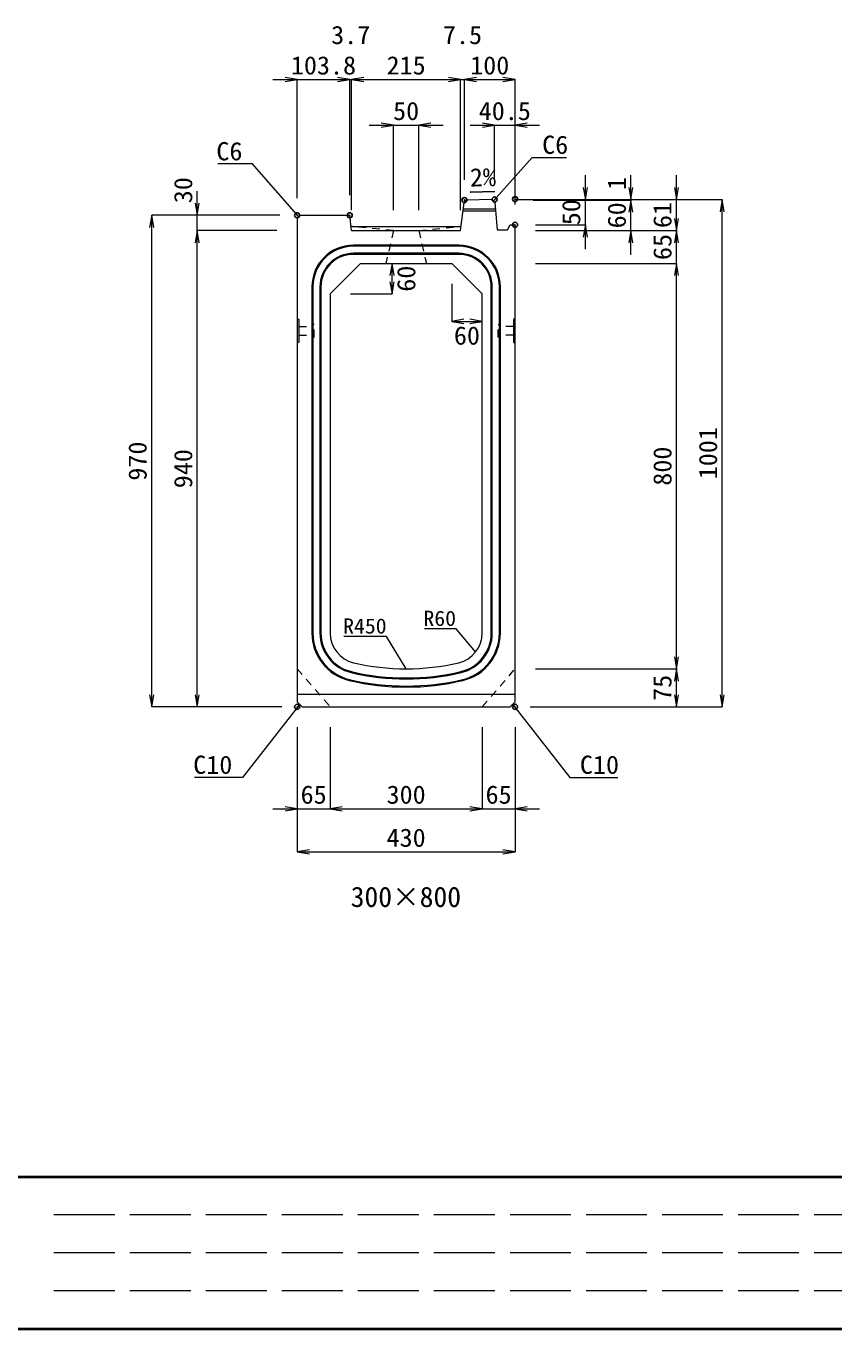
# Model space of a CAD drawing. Units: millimetres at full size, sheet at 1:20. Extents: x -1267 to 18002, y -8037 to 7143.
# Drawn here: x 550 to 2144, y 203 to 2774 of the extents above; entities that cross this region are included whole.
import ezdxf
from ezdxf.enums import TextEntityAlignment as Align

# ---------------------------------------------------------------- set-up
doc = ezdxf.new("R2010")
doc.units = ezdxf.units.MM
doc.header["$LTSCALE"] = 20
doc.header["$PDMODE"] = 32
doc.header["$PDSIZE"] = 10
doc.linetypes.add('DASHED', pattern=[7.5, 6, -1.5])
doc.linetypes.add('USER1', pattern=[1.35, 0.75, -0.6])
for name, color, linetype, lineweight in [('インサート', 3, 'USER1', 9), ('図枠', 7, 'Continuous', 5), ('寸法線', 7, 'Continuous', 13), ('引出線', 4, 'Continuous', 13), ('排水孔', 30, 'USER1', 9), ('本体', 2, 'Continuous', 13), ('目地', 132, 'Continuous', 5)]:
    doc.layers.add(name, color=color, linetype=linetype, lineweight=lineweight)
doc.layers.add('作業エリア', color=11, linetype='Continuous')
doc.layers.add('文字', color=7, linetype='Continuous')
doc.styles.add('ＭＳ 明朝', font='')
doc.styles.get('ＭＳ 明朝').set_extended_font_data('MS Mincho')

# ---------------------------------------------------------------- blocks, each defined once
blk = doc.blocks.new('open_arrow')
at = {"color": 0, "linetype": 'Continuous', "lineweight": -2}
blk.add_lwpolyline([(7.5, 1.25), (0, 0), (7.5, -1.25)], dxfattribs=at)

msp = doc.modelspace()

# ---------------------------------------------------------------- linework, layer by layer
at = {"layer": 'インサート'}
for p, q in [((1088.2, 2181.36), (1115.2, 2181.36)), ((1088.2, 2181.36), (1088.2, 2164.36)), ((1088.2, 2164.36), (1115.2, 2164.36)), ((1118.2, 2185.36), (1115.2, 2185.36)), ((1115.2, 2185.36), (1115.2, 2160.36)), ((1115.2, 2160.36), (1118.2, 2160.36)), ((1118.2, 2160.36), (1118.2, 2185.36)), ((1481.8, 2185.36), (1484.8, 2185.36)), ((1481.8, 2160.36), (1481.8, 2185.36)), ((1484.8, 2160.36), (1481.8, 2160.36)), ((1484.8, 2185.36), (1484.8, 2160.36)), ((1511.8, 2181.36), (1484.8, 2181.36)), ((1511.8, 2164.36), (1484.8, 2164.36)), ((1511.8, 2181.36), (1511.8, 2164.36))]:
    msp.add_line(p, q, dxfattribs=at)
at = {"layer": '作業エリア'}
for p in [(1415, 2430.86), (1474.5, 2432.05), (1515, 2432.86), (1515, 2432.86), (1085, 2400.86), (1188.75, 2400.86), (1515, 2382.05), (1085, 1430.86), (1515, 1430.86)]:
    msp.add_point(p, dxfattribs=at)
at = {"layer": '図枠', "lineweight": 40}
for p, q in [((400, 503.2), (8200, 503.2)), ((400, 203.2), (8200, 203.2))]:
    msp.add_line(p, q, dxfattribs=at)
at = {"layer": '図枠', "linetype": 'DASHED', "lineweight": 9}
for p, q in [((3725, 428.2), (600, 428.2)), ((3725, 353.2), (600, 353.2)), ((3725, 278.2), (600, 278.2))]:
    msp.add_line(p, q, dxfattribs=at)
at = {"layer": '寸法線'}
for p, q in [((1037, 2668.79), (1188.75, 2668.79)), ((1085, 2434.86), (1085, 2668.79)), ((1140.75, 2668.79), (1240.5, 2668.79)), ((1188.75, 2440.86), (1188.75, 2668.79)), ((1188.75, 2440.86), (1188.75, 2668.79)), ((1192.5, 2410.86), (1192.5, 2668.79)), ((1192.5, 2668.79), (1407.5, 2668.79)), ((1192.5, 2410.86), (1192.5, 2668.79)), ((1359.5, 2668.79), (1463, 2668.79)), ((1407.5, 2410.86), (1407.5, 2668.79)), ((1407.5, 2410.86), (1407.5, 2668.79)), ((1415, 2470.86), (1415, 2668.79)), ((1415, 2668.79), (1515, 2668.79)), ((1415, 2470.86), (1415, 2668.79)), ((1515, 2422.05), (1515, 2668.79)), ((1227, 2578.79), (1373, 2578.79)), ((1275, 2410.86), (1275, 2578.79)), ((1325, 2410.86), (1325, 2578.79)), ((1426.5, 2578.79), (1563, 2578.79)), ((1474.5, 2472.05), (1474.5, 2578.79)), ((1515, 2422.05), (1515, 2578.79)), ((1653.7, 2334.05), (1653.7, 2480.05)), ((1743.7, 2382.86), (1743.7, 2480.05)), ((1833.7, 2322.86), (1833.7, 2480.05)), ((887.87, 2322.86), (887.87, 2448.86)), ((1514.5, 2432.05), (1833.7, 2432.05)), ((1514.5, 2432.05), (1743.7, 2432.05)), ((1514.5, 2432.05), (1923.7, 2432.05)), ((1514.5, 2432.05), (1653.7, 2432.05)), ((1550.92, 2430.86), (1743.7, 2430.86)), ((1550.92, 2430.86), (1743.7, 2430.86)), ((1743.7, 2322.86), (1743.7, 2430.86)), ((1833.7, 2257.86), (1833.7, 2418.86)), ((1923.7, 1430.86), (1923.7, 2432.05)), ((797.87, 1430.86), (797.87, 2400.86)), ((1051, 2400.86), (797.87, 2400.86)), ((1051, 2400.86), (887.87, 2400.86)), ((887.87, 1430.86), (887.87, 2370.86)), ((1045, 2370.86), (887.87, 2370.86)), ((1045, 2370.86), (887.87, 2370.86)), ((1555, 2382.05), (1653.7, 2382.05)), ((1555, 2370.86), (1833.7, 2370.86)), ((1555, 2370.86), (1833.7, 2370.86)), ((1555, 2370.86), (1743.7, 2370.86)), ((1272.17, 2245.86), (1272.17, 2305.86)), ((1555, 2305.86), (1833.7, 2305.86)), ((1555, 2305.86), (1833.7, 2305.86)), ((1833.7, 1505.86), (1833.7, 2305.86)), ((1390, 2265.86), (1390, 2191.63)), ((1190, 2245.86), (1272.17, 2245.86)), ((1390, 2191.63), (1450, 2191.63)), ((1555, 1505.86), (1833.7, 1505.86)), ((1555, 1505.86), (1833.7, 1505.86)), ((1833.7, 1430.86), (1833.7, 1505.86)), ((1055, 1430.86), (797.87, 1430.86)), ((1055, 1430.86), (887.87, 1430.86)), ((1545, 1430.86), (1833.7, 1430.86)), ((1545, 1430.86), (1923.7, 1430.86)), ((1085, 1390.86), (1085, 1229.7)), ((1085, 1390.86), (1085, 1144.7)), ((1150, 1390.86), (1150, 1229.7)), ((1150, 1390.86), (1150, 1229.7)), ((1450, 1390.86), (1450, 1229.7)), ((1450, 1390.86), (1450, 1229.7)), ((1515, 1390.86), (1515, 1229.7)), ((1515, 1390.86), (1515, 1144.7)), ((1037, 1229.7), (1198, 1229.7)), ((1150, 1229.7), (1450, 1229.7)), ((1402, 1229.7), (1563, 1229.7)), ((1085, 1144.7), (1515, 1144.7))]:
    msp.add_line(p, q, dxfattribs=at)
at = {"layer": '引出線'}
for points in [[(1088, 2397.86), (996.97, 2502.18), (928.62, 2502.18)], [(1471.75, 2429), (1548.47, 2514.92), (1616.81, 2514.92)], [(1426.39, 2446.7), (1475.1, 2447.67), (1426.36, 2446.7)], [(1300, 1505.86), (1261.49, 1569.41), (1177.31, 1569.41)], [(1437.07, 1539.18), (1398.48, 1584.58), (1336.25, 1584.58)], [(1090, 1435.86), (977.02, 1291.43), (882.35, 1291.43)], [(1510, 1435.86), (1622.98, 1291.43), (1717.65, 1291.43)]]:
    msp.add_lwpolyline(points, dxfattribs=at)
at = {"layer": '排水孔'}
for p, q in [((1275, 2370.86), (1191.5, 2378.86)), ((1275, 2370.86), (1260, 2305.86)), ((1325, 2370.86), (1408.5, 2378.86)), ((1325, 2370.86), (1340, 2305.86))]:
    msp.add_line(p, q, dxfattribs=at)
at = {"layer": '本体'}
for p, q in [((1407.5, 2370.86), (1414.36, 2425.71)), ((1468.5, 2431.93), (1420.19, 2430.96)), ((1475, 2426.07), (1468.5, 2431.93)), ((1475, 2426.07), (1479.5, 2372.05)), ((1091, 2400.86), (1085, 2394.86)), ((1085, 2394.86), (1085, 1440.86)), ((1091, 2400.86), (1188.75, 2400.86)), ((1192.5, 2370.86), (1188.75, 2400.86)), ((1192.5, 2370.86), (1407.5, 2370.86)), ((1479.5, 2372.05), (1500, 2372.05)), ((1500, 2372.05), (1505, 2382.05)), ((1505, 2382.05), (1515, 2382.05)), ((1515, 1440.86), (1515, 2382.05)), ((1150, 2245.86), (1210, 2305.86)), ((1210, 2305.86), (1390, 2305.86)), ((1390, 2305.86), (1450, 2245.86)), ((1150, 2245.86), (1150, 1576.39)), ((1450, 1576.39), (1450, 2245.86)), ((1085, 1440.86), (1095, 1430.86)), ((1505, 1430.86), (1515, 1440.86)), ((1095, 1430.86), (1505, 1430.86))]:
    msp.add_line(p, q, dxfattribs=at)
at = {"layer": '本体', "lineweight": 9}
for p, q in [((1191.5, 2378.86), (1408.5, 2378.86)), ((1085, 2197.36), (1088.2, 2195.36)), ((1088.2, 2195.36), (1088.2, 2150.36)), ((1515, 2197.36), (1511.8, 2195.36)), ((1511.8, 2195.36), (1511.8, 2150.36)), ((1088.2, 2150.36), (1085, 2148.36)), ((1511.8, 2150.36), (1515, 2148.36)), ((1085, 1455.86), (1515, 1455.86))]:
    msp.add_line(p, q, dxfattribs=at)
at = {"layer": '本体', "linetype": 'USER1', "lineweight": 9}
for p, q in [((1085, 1505.86), (1150, 1430.86)), ((1450, 1430.86), (1515, 1505.86))]:
    msp.add_line(p, q, dxfattribs=at)
at = {"layer": '本体'}
for centre, radius, start, end in [((1420.31, 2424.96), 6, 91.14576, 172.87498), ((1210, 1576.39), 60, 180, 256.65764), ((1390, 1576.39), 60, 283.34236, 0), ((1300, 1955.86), 450, 256.65764, 283.34236)]:
    msp.add_arc(centre, radius, start, end, dxfattribs=at)
at = {"layer": '目地'}
for p, q in [((1476.43, 2408.86), (1412.25, 2408.86)), ((1476.1, 2412.86), (1412.75, 2412.86)), ((1404, 2341.86), (1196, 2341.86)), ((1404, 2339.86), (1196, 2339.86)), ((1404, 2325.86), (1196, 2325.86)), ((1404, 2323.86), (1196, 2323.86)), ((1114, 2259.86), (1114, 1576.39)), ((1116, 2259.86), (1116, 1576.39)), ((1130, 2259.86), (1130, 1576.39)), ((1132, 2259.86), (1132, 1576.39)), ((1468, 1576.39), (1468, 2259.86)), ((1470, 1576.39), (1470, 2259.86)), ((1484, 1576.39), (1484, 2259.86)), ((1486, 1576.39), (1486, 2259.86))]:
    msp.add_line(p, q, dxfattribs=at)
for centre, radius, start, end in [((1196, 2259.86), 82, 90, 180), ((1196, 2259.86), 80, 90, 180), ((1404, 2259.86), 82, 0, 90), ((1404, 2259.86), 80, 0, 90), ((1196, 2259.86), 66, 90, 180), ((1196, 2259.86), 64, 90, 180), ((1404, 2259.86), 66, 0, 90), ((1404, 2259.86), 64, 0, 90), ((1210, 1576.39), 96, 180, 256.65764), ((1210, 1576.39), 94, 180, 256.65764), ((1210, 1576.39), 80, 180, 256.65764), ((1210, 1576.39), 78, 180, 256.65764), ((1390, 1576.39), 78, 283.34236, 360), ((1390, 1576.39), 80, 283.34236, 360), ((1390, 1576.39), 94, 283.34236, 0), ((1390, 1576.39), 96, 283.34236, 0), ((1300, 1955.86), 470, 256.65764, 283.34236), ((1300, 1955.86), 468, 256.65764, 283.34236), ((1300, 1955.86), 486, 256.65764, 283.34236), ((1300, 1955.86), 484, 256.65764, 283.34236)]:
    msp.add_arc(centre, radius, start, end, dxfattribs=at)

# ---------------------------------------------------------------- block references
at = {"layer": '寸法線', "xscale": 3.2, "yscale": 3.2}
for p, rotation in [((1085, 2668.79), 180), ((1188.75, 2668.79), 180), ((1188.75, 2668.79), 180), ((1407.5, 2668.79), 180), ((1407.5, 2668.79), 180), ((1515, 2668.79), 180), ((1275, 2578.79), 180), ((1474.5, 2578.79), 180), ((1653.7, 2432.05), 90), ((1743.7, 2432.05), 90), ((1833.7, 2432.05), 90), ((887.87, 2400.86), 90), ((1743.7, 2430.86), 270), ((1743.7, 2430.86), 270), ((1923.7, 2432.05), 270), ((797.87, 2400.86), 270), ((1833.7, 2370.86), 90), ((887.87, 2370.86), 270), ((887.87, 2370.86), 270), ((1653.7, 2382.05), 270), ((1743.7, 2370.86), 270), ((1833.7, 2370.86), 270), ((1272.17, 2305.86), 270), ((1833.7, 2305.86), 270), ((1833.7, 2305.86), 270), ((1272.17, 2245.86), 90), ((1450, 2191.63), 180), ((1833.7, 1505.86), 90), ((1833.7, 1505.86), 270), ((797.87, 1430.86), 90), ((887.87, 1430.86), 90), ((1833.7, 1430.86), 90), ((1923.7, 1430.86), 90), ((1085, 1229.7), 180), ((1450, 1229.7), 180), ((1450, 1229.7), 180), ((1515, 1144.7), 180)]:
    msp.add_blockref('open_arrow', p, dxfattribs=dict(at, rotation=rotation))
for p in [(1192.5, 2668.79), (1192.5, 2668.79), (1415, 2668.79), (1415, 2668.79), (1325, 2578.79), (1515, 2578.79), (1390, 2191.63), (1150, 1229.7), (1150, 1229.7), (1515, 1229.7), (1085, 1144.7)]:
    msp.add_blockref('open_arrow', p, dxfattribs=at)
at = {"layer": '引出線'}
for p, xscale, yscale, rotation in [((1426.39, 2446.7), 0.16, 0.16, 1.1), ((1471.75, 2429), 0.16, 0.16, 48.2), ((1088, 2397.86), 0.16, 0.16, 131.1), ((1437.07, 1539.18), 0.133, 0.133, 130.4), ((1300, 1505.86), 0.133, 0.133, 121.2), ((1090, 1435.86), 0.16, 0.16, 232), ((1510, 1435.86), 0.16, 0.16, 308)]:
    msp.add_blockref('open_arrow', p, dxfattribs=dict(at, xscale=xscale, yscale=yscale, rotation=rotation))

# ---------------------------------------------------------------- texts
at = {"layer": '寸法線', "style": 'ＭＳ 明朝', "width": 1.05}
for s, p in [('3.7', (1190.62, 2756.79)), ('7.5', (1411.25, 2756.79)), ('103.8', (1136.88, 2696.79)), ('215', (1300, 2696.79)), ('100', (1465, 2696.79)), ('50', (1300, 2606.79)), ('40.5', (1494.75, 2606.79)), ('60', (1420, 2163.63)), ('65', (1117.5, 1257.7)), ('300', (1300, 1257.7)), ('65', (1482.5, 1257.7)), ('430', (1300, 1172.7))]:
    msp.add_text(s, height=36.03, dxfattribs=at).set_placement(p, align=Align.MIDDLE_CENTER)
for s, p in [('30', (859.87, 2450.44)), ('1', (1715.7, 2463.72)), ('50', (1625.7, 2407.05)), ('60', (1715.7, 2400.86)), ('61', (1805.7, 2401.45)), ('65', (1805.7, 2338.36)), ('60', (1300.17, 2275.86)), ('1001', (1895.7, 1931.45)), ('970', (769.87, 1915.86)), ('940', (859.87, 1900.86)), ('800', (1805.7, 1905.86)), ('75', (1805.7, 1468.36))]:
    msp.add_text(s, height=36.03, rotation=90, dxfattribs=at).set_placement(p, align=Align.MIDDLE_CENTER)
at = {"layer": '引出線', "style": 'ＭＳ 明朝', "width": 1.05}
for s, height, p in [('C6', 36.03, (976.97, 2545.38)), ('R60', 30.02, (1398.48, 1620.58)), ('R450', 30.02, (1261.49, 1605.41)), ('C10', 36.03, (957.02, 1334.63))]:
    msp.add_text(s, height=height, dxfattribs=at).set_placement(p, align=Align.TOP_RIGHT)
for s, p in [('C6', (1568.47, 2558.12)), ('C10', (1642.98, 1334.63))]:
    msp.add_text(s, height=36.03, dxfattribs=at).set_placement(p, align=Align.TOP_LEFT)
msp.add_text('2%', height=36.03, rotation=1.146, dxfattribs=at).set_placement((1425.42, 2493.59), align=Align.TOP_LEFT)
at = {"layer": '文字', "style": 'ＭＳ 明朝'}
msp.add_text('300×800', height=40.03, dxfattribs=at).set_placement((1299.52, 1055.89), align=Align.MIDDLE_CENTER)

doc.saveas('drawing.dxf')
